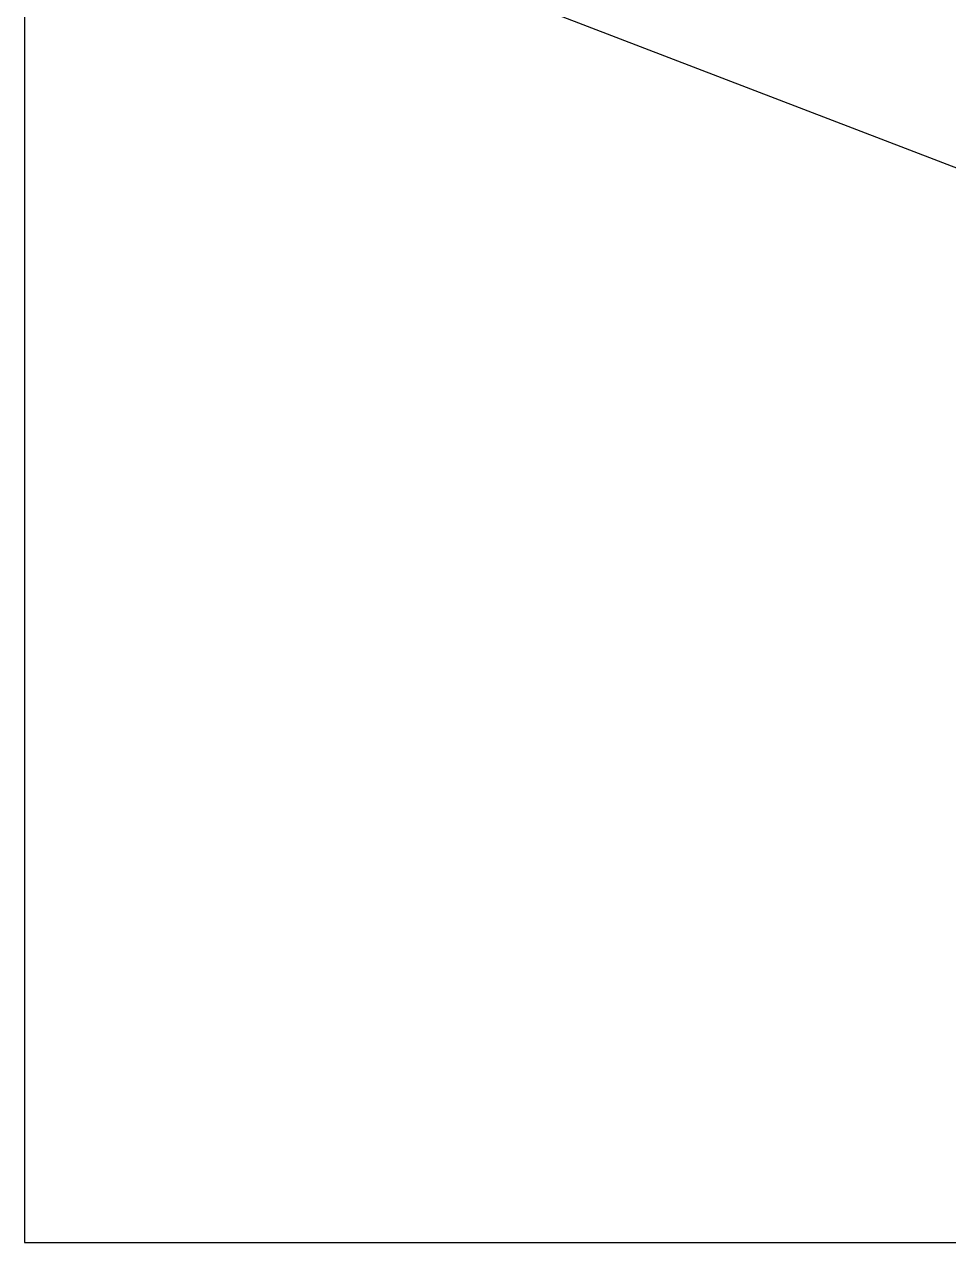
# Model space of a CAD drawing. Header units: metres. Extents: x 0 to 2740, y 0 to 1840.
# Drawn here: x 0 to 593, y 0 to 782 of the extents above; entities that cross this region are included whole.
import ezdxf

# ---------------------------------------------------------------- set-up
doc = ezdxf.new("R2010")
doc.units = ezdxf.units.M

msp = doc.modelspace()

# ---------------------------------------------------------------- linework, layer by layer
for points in [[(2156.177592, 92.248344), (0, 920)], [(0, 791.2), (0, 782), (0, 772.8), (0, 763.6), (0, 754.4), (0, 745.2), (0, 736), (0, 726.8), (0, 717.6), (0, 708.4), (0, 699.2), (0, 690), (0, 680.8), (0, 671.6), (0, 662.4), (0, 653.2), (0, 644), (0, 634.8), (0, 625.6), (0, 616.4), (0, 607.2), (0, 598), (0, 588.8), (0, 579.6), (0, 570.4), (0, 561.2), (0, 552), (0, 542.8), (0, 533.6), (0, 524.4), (0, 515.2), (0, 506), (0, 496.8), (0, 487.6), (0, 478.4), (0, 469.2), (0, 460), (0, 450.8), (0, 441.6), (0, 432.4), (0, 423.2), (0, 414), (0, 404.8), (0, 395.6), (0, 386.4), (0, 377.2), (0, 368), (0, 358.8), (0, 349.6), (0, 340.4), (0, 331.2), (0, 322), (0, 312.8), (0, 303.6), (0, 294.4), (0, 285.2), (0, 276), (0, 266.8), (0, 257.6), (0, 248.4), (0, 239.2), (0, 230), (0, 220.8), (0, 211.6), (0, 202.4), (0, 193.2), (0, 184), (0, 174.8), (0, 165.6), (0, 156.4), (0, 147.2), (0, 138), (0, 128.8), (0, 119.6), (0, 110.4), (0, 101.2), (0, 92), (0, 82.8), (0, 73.6), (0, 64.4), (0, 55.2), (0, 46), (0, 36.8), (0, 27.6), (0, 18.4), (0, 9.2), (0, 0), (10.7, 0), (21.4, 0), (32.1, 0), (42.8, 0), (53.5, 0), (64.2, 0), (74.9, 0), (85.6, 0), (96.3, 0), (107, 0), (117.7, 0), (128.4, 0), (139.1, 0), (149.8, 0), (160.5, 0), (171.2, 0), (181.9, 0), (192.6, 0), (203.3, 0), (214, 0), (224.7, 0), (235.4, 0), (246.1, 0), (256.8, 0), (267.5, 0), (278.2, 0), (288.9, 0), (299.6, 0), (310.3, 0), (321, 0), (331.7, 0), (342.4, 0), (353.1, 0), (363.8, 0), (374.5, 0), (385.2, 0), (395.9, 0), (406.6, 0), (417.3, 0), (428, 0), (438.7, 0), (449.4, 0), (460.1, 0), (470.8, 0), (481.5, 0), (492.2, 0), (502.9, 0), (513.6, 0), (524.3, 0), (535, 0), (545.7, 0), (556.4, 0), (567.1, 0), (577.8, 0), (588.5, 0), (599.2, 0)]]:
    msp.add_lwpolyline(points)

doc.saveas('drawing.dxf')
